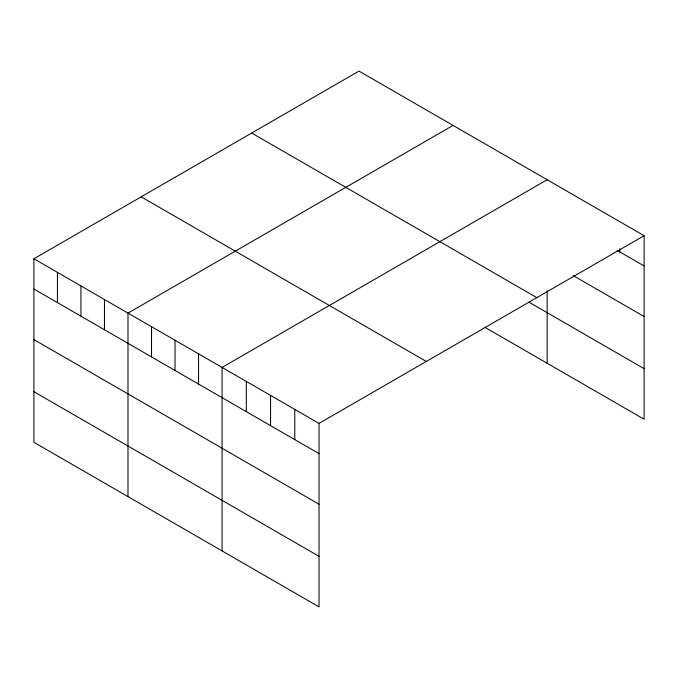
<?xml version="1.0" encoding="UTF-8"?>
<svg xmlns="http://www.w3.org/2000/svg" width="678" height="678" viewBox="0 0 678 678"><rect width="100%" height="100%" fill="white"/><g stroke="black" fill="none" stroke-linecap="round" stroke-linejoin="round"><path stroke-width="1.02" d="M644.1 235.707L319.024 423.394L319.024 606.903L33.9 442.293L33.9 258.776L358.976 71.097L644.1 235.707L644.1 419.224L484.728 327.211M453.065 125.413L127.989 313.1L127.989 496.61M547.154 179.738L222.079 367.417L222.079 550.934M617.175 250.402L644.1 265.946M573.19 275.59L644.1 316.524M251.699 133.032L536.823 297.642M529.06 302.227L644.1 368.646M141.177 196.84L426.301 361.459M33.9 258.776L319.024 423.394M33.9 289.014L319.024 453.624M33.9 339.593L319.024 504.212M33.9 391.706L319.024 556.324M619.861 248.826L619.861 251.953M547.154 290.786L547.154 363.255M294.786 409.393L294.786 439.632M270.556 395.401L270.556 425.64M246.317 381.409L246.317 411.648M198.561 353.84L198.561 384.079M175.034 340.263L175.034 370.493M151.516 326.677L151.516 356.916M104.471 299.515L104.471 329.754M80.945 285.938L80.945 316.168M57.427 272.353L57.427 302.591"/></g></svg>
